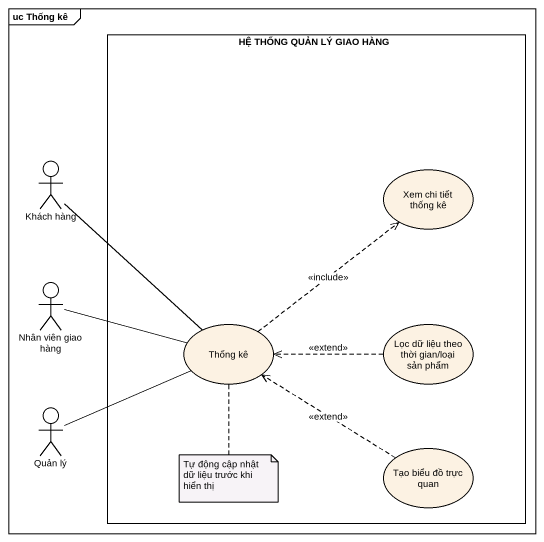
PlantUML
@startuml
mainframe uc Thống kê
rectangle "HỆ THỐNG QUẢN LÝ GIAO HÀNG" as HỆ_THỐNG_QUẢN_LÝ_GIAO_HÀNG {
  usecase "Xem chi tiết thống kê" as Xem_chi_tiết_thống_kê
  usecase "Thống kê" as Thống_kê
  usecase "Lọc dữ liệu theo thời gian/loại sản phẩm" as Lọc_dữ_liệu_theo_thời_gian
  usecase "Tạo biểu đồ trực quan" as Tạo_biểu_đồ_trực_quan
}
actor "Khách hàng" as Khách_hàng
actor "Nhân viên giao hàng" as Nhân_viên_giao_hàng
actor "Quản lý" as Quản_lý
Khách_hàng -- Thống_kê
Nhân_viên_giao_hàng -right- Thống_kê
Thống_kê .up.> Xem_chi_tiết_thống_kê : <<include>>
Lọc_dữ_liệu_theo_thời_gian .left.> Thống_kê : <<extend>>
Quản_lý -right- Thống_kê
Tạo_biểu_đồ_trực_quan .up.> Thống_kê : <<extend>>
note bottom of Thống_kê : Tự động cập nhật dữ liệu trước khi hiển thị
@enduml
